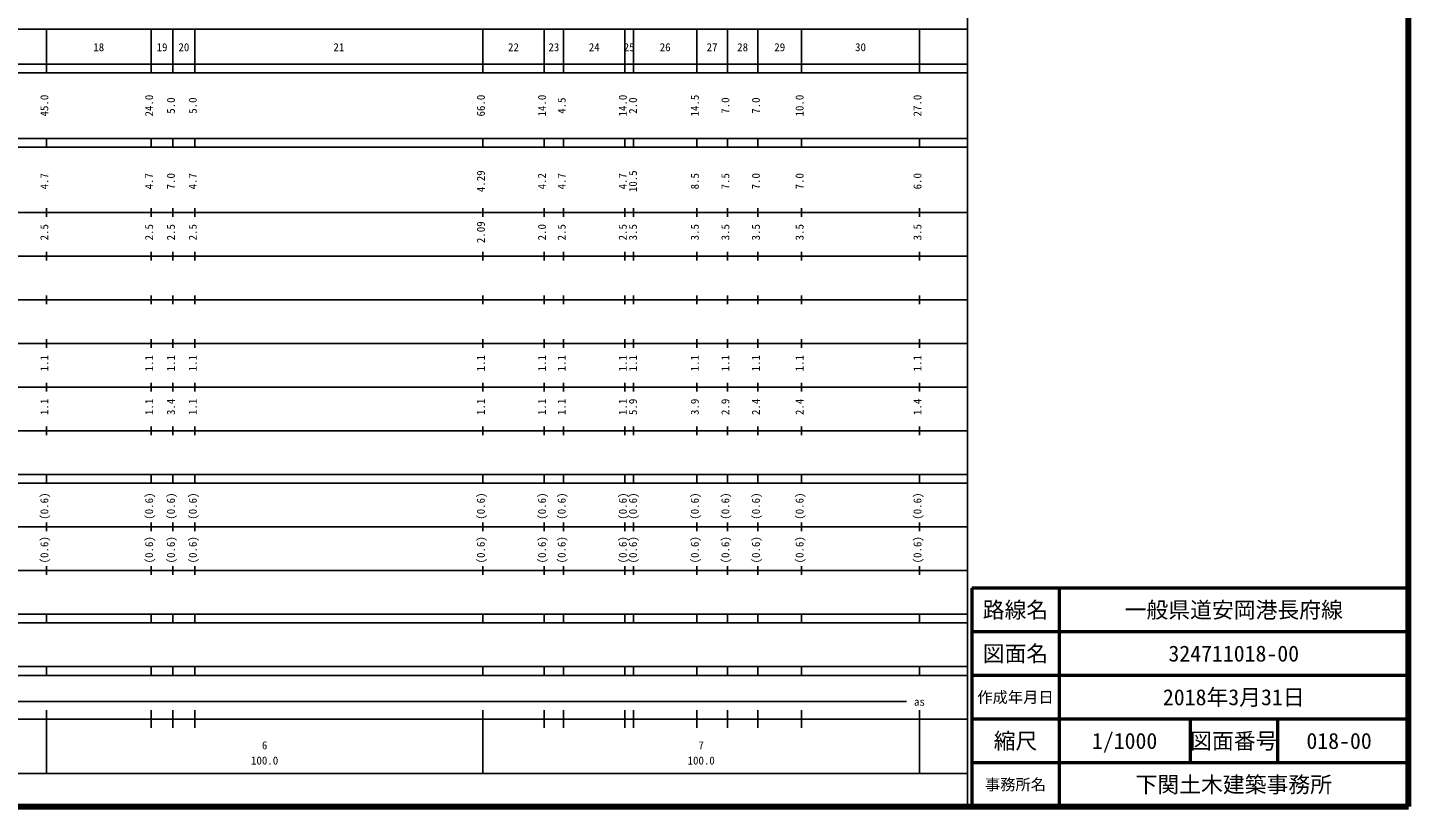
# Model space of a CAD drawing. Units: millimetres on the paper, enlarged 1000 times. Extents: x 40000 to 680000, y 20000 to 380000.
# Drawn here: x 363711 to 680000, y 20000 to 198357 of the extents above; entities that cross this region are included whole.
import ezdxf
from ezdxf.enums import TextEntityAlignment as Align

# ---------------------------------------------------------------- set-up
doc = ezdxf.new("R2010")
doc.units = ezdxf.units.MM
doc.header["$LTSCALE"] = 1000
for name, color, linetype, lineweight in [('M-TTL', 2, 'Continuous', 140), ('M-TTL-BAND', 7, 'Continuous', 25), ('M-TTL-FRAM', 2, 'Continuous', 50), ('M-TTL-LINE', 7, 'Continuous', 50)]:
    doc.layers.add(name, color=color, linetype=linetype, lineweight=lineweight)
doc.layers.add('M-TTL-TXT', color=7, linetype='Continuous')
doc.styles.add('ＭＳ ゴシック', font='')
doc.styles.get('ＭＳ ゴシック').set_extended_font_data('MS Gothic')

msp = doc.modelspace()

# ---------------------------------------------------------------- linework, layer by layer
at = {"layer": 'M-TTL'}
for p, q in [((680000, 20000), (680000, 380000)), ((40000, 20000), (680000, 20000))]:
    msp.add_line(p, q, dxfattribs=at)
at = {"layer": 'M-TTL-BAND'}
for p, q in [((579000, 20000), (579000, 370000)), ((68000, 198000), (579000, 198000)), ((368000, 188000), (368000, 198000)), ((392000, 188000), (392000, 198000)), ((397000, 188000), (397000, 198000)), ((402000, 188000), (402000, 198000)), ((468000, 188000), (468000, 198000)), ((482000, 188000), (482000, 198000)), ((486500, 188000), (486500, 198000)), ((500500, 188000), (500500, 198000)), ((502500, 188000), (502500, 198000)), ((517000, 188000), (517000, 198000)), ((524000, 188000), (524000, 198000)), ((531000, 188000), (531000, 198000)), ((541000, 188000), (541000, 198000)), ((568000, 188000), (568000, 198000)), ((40000, 190000), (579000, 190000)), ((40000, 188000), (579000, 188000)), ((40000, 173000), (579000, 173000)), ((40000, 171000), (579000, 171000)), ((368000, 171000), (368000, 173000)), ((392000, 171000), (392000, 173000)), ((397000, 171000), (397000, 173000)), ((402000, 171000), (402000, 173000)), ((468000, 171000), (468000, 173000)), ((482000, 171000), (482000, 173000)), ((486500, 171000), (486500, 173000)), ((500500, 171000), (500500, 173000)), ((502500, 171000), (502500, 173000)), ((517000, 171000), (517000, 173000)), ((524000, 171000), (524000, 173000)), ((531000, 171000), (531000, 173000)), ((541000, 171000), (541000, 173000)), ((568000, 171000), (568000, 173000)), ((40000, 156000), (579000, 156000)), ((368000, 155000), (368000, 157000)), ((392000, 155000), (392000, 157000)), ((397000, 155000), (397000, 157000)), ((402000, 155000), (402000, 157000)), ((468000, 155000), (468000, 157000)), ((482000, 155000), (482000, 157000)), ((486500, 155000), (486500, 157000)), ((500500, 155000), (500500, 157000)), ((502500, 155000), (502500, 157000)), ((517000, 155000), (517000, 157000)), ((524000, 155000), (524000, 157000)), ((531000, 155000), (531000, 157000)), ((541000, 155000), (541000, 157000)), ((568000, 155000), (568000, 157000)), ((46000, 146000), (579000, 146000)), ((368000, 145000), (368000, 147000)), ((392000, 145000), (392000, 147000)), ((397000, 145000), (397000, 147000)), ((402000, 145000), (402000, 147000)), ((468000, 145000), (468000, 147000)), ((482000, 145000), (482000, 147000)), ((486500, 145000), (486500, 147000)), ((500500, 145000), (500500, 147000)), ((502500, 145000), (502500, 147000)), ((517000, 145000), (517000, 147000)), ((524000, 145000), (524000, 147000)), ((531000, 145000), (531000, 147000)), ((541000, 145000), (541000, 147000)), ((568000, 145000), (568000, 147000)), ((368000, 135000), (368000, 137000)), ((392000, 135000), (392000, 137000)), ((397000, 135000), (397000, 137000)), ((402000, 135000), (402000, 137000)), ((468000, 135000), (468000, 137000)), ((482000, 135000), (482000, 137000)), ((486500, 135000), (486500, 137000)), ((500500, 135000), (500500, 137000)), ((502500, 135000), (502500, 137000)), ((517000, 135000), (517000, 137000)), ((524000, 135000), (524000, 137000)), ((531000, 135000), (531000, 137000)), ((541000, 135000), (541000, 137000)), ((568000, 135000), (568000, 137000)), ((52000, 136000), (579000, 136000)), ((368000, 125000), (368000, 127000)), ((392000, 125000), (392000, 127000)), ((397000, 125000), (397000, 127000)), ((402000, 125000), (402000, 127000)), ((468000, 125000), (468000, 127000)), ((482000, 125000), (482000, 127000)), ((486500, 125000), (486500, 127000)), ((500500, 125000), (500500, 127000)), ((502500, 125000), (502500, 127000)), ((517000, 125000), (517000, 127000)), ((524000, 125000), (524000, 127000)), ((531000, 125000), (531000, 127000)), ((541000, 125000), (541000, 127000)), ((568000, 125000), (568000, 127000)), ((46000, 126000), (579000, 126000)), ((52000, 116000), (579000, 116000)), ((368000, 115000), (368000, 117000)), ((392000, 115000), (392000, 117000)), ((397000, 115000), (397000, 117000)), ((402000, 115000), (402000, 117000)), ((468000, 115000), (468000, 117000)), ((482000, 115000), (482000, 117000)), ((486500, 115000), (486500, 117000)), ((500500, 115000), (500500, 117000)), ((502500, 115000), (502500, 117000)), ((517000, 115000), (517000, 117000)), ((524000, 115000), (524000, 117000)), ((531000, 115000), (531000, 117000)), ((541000, 115000), (541000, 117000)), ((568000, 115000), (568000, 117000)), ((46000, 106000), (579000, 106000)), ((368000, 105000), (368000, 107000)), ((392000, 105000), (392000, 107000)), ((397000, 105000), (397000, 107000)), ((402000, 105000), (402000, 107000)), ((468000, 105000), (468000, 107000)), ((482000, 105000), (482000, 107000)), ((486500, 105000), (486500, 107000)), ((500500, 105000), (500500, 107000)), ((502500, 105000), (502500, 107000)), ((517000, 105000), (517000, 107000)), ((524000, 105000), (524000, 107000)), ((531000, 105000), (531000, 107000)), ((541000, 105000), (541000, 107000)), ((568000, 105000), (568000, 107000)), ((40000, 96000), (579000, 96000)), ((368000, 94000), (368000, 96000)), ((392000, 94000), (392000, 96000)), ((397000, 94000), (397000, 96000)), ((402000, 94000), (402000, 96000)), ((468000, 94000), (468000, 96000)), ((482000, 94000), (482000, 96000)), ((486500, 94000), (486500, 96000)), ((500500, 94000), (500500, 96000)), ((502500, 94000), (502500, 96000)), ((517000, 94000), (517000, 96000)), ((524000, 94000), (524000, 96000)), ((531000, 94000), (531000, 96000)), ((541000, 94000), (541000, 96000)), ((568000, 94000), (568000, 96000)), ((40000, 94000), (579000, 94000)), ((49000, 84000), (579000, 84000)), ((368000, 83000), (368000, 85000)), ((392000, 83000), (392000, 85000)), ((397000, 83000), (397000, 85000)), ((402000, 83000), (402000, 85000)), ((468000, 83000), (468000, 85000)), ((482000, 83000), (482000, 85000)), ((486500, 83000), (486500, 85000)), ((500500, 83000), (500500, 85000)), ((502500, 83000), (502500, 85000)), ((517000, 83000), (517000, 85000)), ((524000, 83000), (524000, 85000)), ((531000, 83000), (531000, 85000)), ((541000, 83000), (541000, 85000)), ((568000, 83000), (568000, 85000)), ((40000, 74000), (579000, 74000)), ((368000, 73000), (368000, 75000)), ((392000, 73000), (392000, 75000)), ((397000, 73000), (397000, 75000)), ((402000, 73000), (402000, 75000)), ((468000, 73000), (468000, 75000)), ((482000, 73000), (482000, 75000)), ((486500, 73000), (486500, 75000)), ((500500, 73000), (500500, 75000)), ((502500, 73000), (502500, 75000)), ((517000, 73000), (517000, 75000)), ((524000, 73000), (524000, 75000)), ((531000, 73000), (531000, 75000)), ((541000, 73000), (541000, 75000)), ((568000, 73000), (568000, 75000)), ((40000, 64000), (579000, 64000)), ((368000, 62000), (368000, 64000)), ((392000, 62000), (392000, 64000)), ((397000, 62000), (397000, 64000)), ((402000, 62000), (402000, 64000)), ((468000, 62000), (468000, 64000)), ((482000, 62000), (482000, 64000)), ((486500, 62000), (486500, 64000)), ((500500, 62000), (500500, 64000)), ((502500, 62000), (502500, 64000)), ((517000, 62000), (517000, 64000)), ((524000, 62000), (524000, 64000)), ((531000, 62000), (531000, 64000)), ((541000, 62000), (541000, 64000)), ((568000, 62000), (568000, 64000)), ((40000, 62000), (579000, 62000)), ((40000, 52000), (579000, 52000)), ((368000, 50000), (368000, 52000)), ((392000, 50000), (392000, 52000)), ((397000, 50000), (397000, 52000)), ((402000, 50000), (402000, 52000)), ((468000, 50000), (468000, 52000)), ((482000, 50000), (482000, 52000)), ((486500, 50000), (486500, 52000)), ((500500, 50000), (500500, 52000)), ((502500, 50000), (502500, 52000)), ((517000, 50000), (517000, 52000)), ((524000, 50000), (524000, 52000)), ((531000, 50000), (531000, 52000)), ((541000, 50000), (541000, 52000)), ((568000, 50000), (568000, 52000)), ((40000, 50000), (579000, 50000)), ((71000, 44000), (565000, 44000)), ((368000, 27500), (368000, 42000)), ((392000, 38000), (392000, 42000)), ((397000, 38000), (397000, 42000)), ((402000, 38000), (402000, 42000)), ((468000, 27500), (468000, 42000)), ((482000, 38000), (482000, 42000)), ((486500, 38000), (486500, 42000)), ((500500, 38000), (500500, 42000)), ((502500, 38000), (502500, 42000)), ((517000, 38000), (517000, 42000)), ((524000, 38000), (524000, 42000)), ((531000, 38000), (531000, 42000)), ((541000, 38000), (541000, 42000)), ((568000, 27500), (568000, 42000)), ((40000, 40000), (579000, 40000)), ((68000, 27500), (579000, 27500))]:
    msp.add_line(p, q, dxfattribs=at)
at = {"layer": 'M-TTL-FRAM'}
for p, q in [((680000, 70000), (580000, 70000)), ((580000, 70000), (580000, 20000))]:
    msp.add_line(p, q, dxfattribs=at)
at = {"layer": 'M-TTL-LINE'}
for p, q in [((600000, 70000), (600000, 20000)), ((680000, 60000), (580000, 60000)), ((680000, 50000), (580000, 50000)), ((680000, 40000), (580000, 40000)), ((630000, 40000), (630000, 30000)), ((650000, 40000), (650000, 30000)), ((680000, 30000), (580000, 30000))]:
    msp.add_line(p, q, dxfattribs=at)

# ---------------------------------------------------------------- texts
at = {"layer": 'M-TTL-BAND', "style": 'ＭＳ ゴシック'}
for s, p in [('18', (380000, 192405)), ('19', (394500, 192405)), ('20', (399500, 192405)), ('21', (435000, 192405)), ('22', (475000, 192405)), ('23', (484250, 192405)), ('24', (493500, 192405)), ('25', (501500, 192405)), ('26', (509750, 192405)), ('27', (520500, 192405)), ('28', (527500, 192405)), ('29', (536000, 192405)), ('30', (554500, 192405)), ('as', (568000, 42500)), ('6', (418000, 32523)), ('7', (518000, 32523)), ('100.0', (418000, 29033)), ('100.0', (518000, 29033))]:
    msp.add_text(s, height=1833, dxfattribs=at).set_placement(p, align=Align.BOTTOM_CENTER)
for s, p in [('45.0', (369000, 180500)), ('24.0', (393000, 180500)), ('5.0', (398000, 180500)), ('5.0', (403000, 180500)), ('66.0', (469000, 180500)), ('14.0', (483000, 180500)), ('4.5', (487500, 180500)), ('14.0', (501500, 180500)), ('2.0', (503838, 180500)), ('14.5', (518000, 180500)), ('7.0', (525000, 180500)), ('7.0', (532000, 180500)), ('10.0', (542000, 180500)), ('27.0', (569000, 180500)), ('4.7', (369000, 163174)), ('4.7', (393000, 163174)), ('7.0', (398000, 163174)), ('4.7', (403000, 163174)), ('4.29', (469000, 163174)), ('4.2', (483000, 163174)), ('4.7', (487500, 163174)), ('4.7', (501500, 163174)), ('10.5', (503838, 163174)), ('8.5', (518000, 163174)), ('7.5', (525000, 163174)), ('7.0', (532000, 163174)), ('7.0', (542000, 163174)), ('6.0', (569000, 163174)), ('2.5', (369000, 151500)), ('2.5', (393000, 151500)), ('2.5', (398000, 151500)), ('2.5', (403000, 151500)), ('2.09', (469000, 151500)), ('2.0', (483000, 151500)), ('2.5', (487500, 151500)), ('2.5', (501500, 151500)), ('3.5', (503838, 151500)), ('3.5', (518000, 151500)), ('3.5', (525000, 151500)), ('3.5', (532000, 151500)), ('3.5', (542000, 151500)), ('3.5', (569000, 151500)), ('1.1', (369000, 121500)), ('1.1', (393000, 121500)), ('1.1', (398000, 121500)), ('1.1', (403000, 121500)), ('1.1', (469000, 121500)), ('1.1', (483000, 121500)), ('1.1', (487500, 121500)), ('1.1', (501500, 121500)), ('1.1', (503838, 121500)), ('1.1', (518000, 121500)), ('1.1', (525000, 121500)), ('1.1', (532000, 121500)), ('1.1', (542000, 121500)), ('1.1', (569000, 121500)), ('1.1', (369000, 111500)), ('1.1', (393000, 111500)), ('3.4', (398000, 111500)), ('1.1', (403000, 111500)), ('1.1', (469000, 111500)), ('1.1', (483000, 111500)), ('1.1', (487500, 111500)), ('1.1', (501500, 111500)), ('5.9', (503838, 111500)), ('3.9', (518000, 111500)), ('2.9', (525000, 111500)), ('2.4', (532000, 111500)), ('2.4', (542000, 111500)), ('1.4', (569000, 111500)), ('(0.6)', (369000, 88764)), ('(0.6)', (393000, 88764)), ('(0.6)', (398000, 88764)), ('(0.6)', (403000, 88764)), ('(0.6)', (469000, 88764)), ('(0.6)', (483000, 88764)), ('(0.6)', (487500, 88764)), ('(0.6)', (501500, 88764)), ('(0.6)', (503838, 88764)), ('(0.6)', (518000, 88764)), ('(0.6)', (525000, 88764)), ('(0.6)', (532000, 88764)), ('(0.6)', (542000, 88764)), ('(0.6)', (569000, 88764)), ('(0.6)', (369000, 78764)), ('(0.6)', (393000, 78764)), ('(0.6)', (398000, 78764)), ('(0.6)', (403000, 78764)), ('(0.6)', (469000, 78764)), ('(0.6)', (483000, 78764)), ('(0.6)', (487500, 78764)), ('(0.6)', (501500, 78764)), ('(0.6)', (503838, 78764)), ('(0.6)', (518000, 78764)), ('(0.6)', (525000, 78764)), ('(0.6)', (532000, 78764)), ('(0.6)', (542000, 78764)), ('(0.6)', (569000, 78764))]:
    msp.add_text(s, height=1833, rotation=90, dxfattribs=at).set_placement(p, align=Align.BOTTOM_CENTER)
at = {"layer": 'M-TTL-TXT', "style": 'ＭＳ ゴシック'}
for s, height, p in [('路線名', 3666, (590000, 65000)), ('路線名', 3666, (590000, 65000)), ('一般県道安岡港長府線', 3666, (640000, 65000)), ('図面名', 3666, (590000, 55000)), ('図面名', 3666, (590000, 55000)), ('324711018-00', 3666, (640000, 55000)), ('作成年月日', 2566, (590000, 45000)), ('作成年月日', 2566, (590000, 45000)), ('2018年3月31日', 3666, (640000, 45000)), ('縮尺', 3666, (590000, 35000)), ('縮尺', 3666, (590000, 35000)), ('1/1000', 3666, (615000, 35000)), ('図面番号', 3666, (640000, 35000)), ('図面番号', 3666, (640000, 35000)), ('018-00', 3666, (664125, 35000)), ('事務所名', 2566, (590000, 25000)), ('事務所名', 2566, (590000, 25000)), ('下関土木建築事務所', 3666, (640000, 25000))]:
    msp.add_text(s, height=height, dxfattribs=at).set_placement(p, align=Align.MIDDLE_CENTER)

doc.saveas('drawing.dxf')
